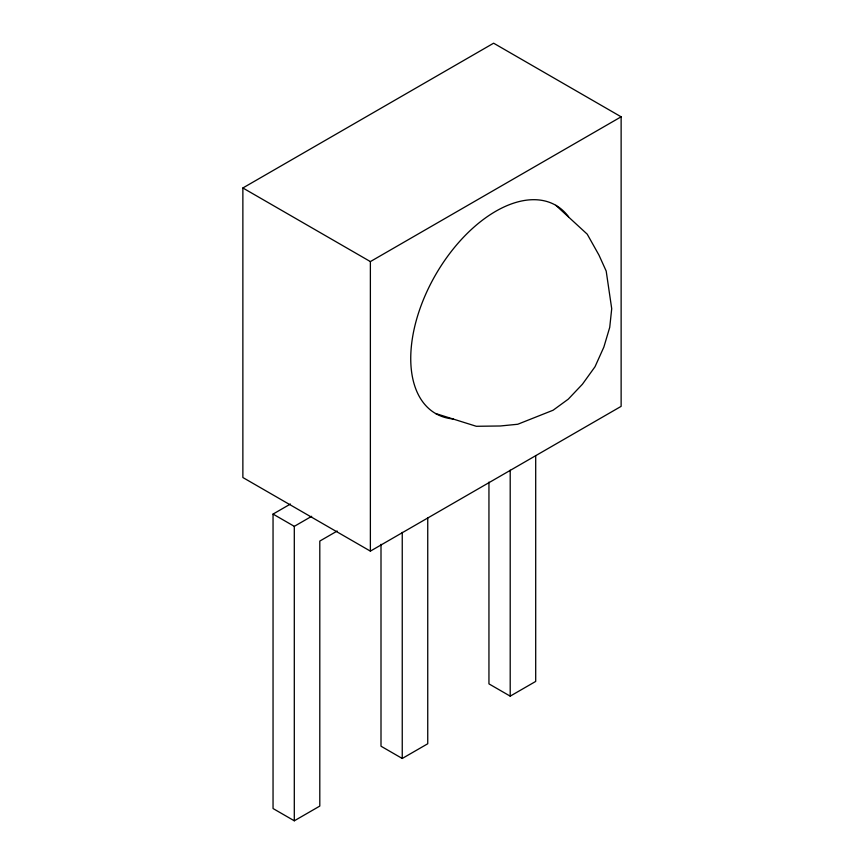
<?xml version="1.0" encoding="UTF-8"?>
<svg xmlns="http://www.w3.org/2000/svg" width="864" height="864" viewBox="0 0 864 864"><rect width="100%" height="100%" fill="white"/><g stroke="black" fill="none" stroke-linecap="round" stroke-linejoin="round"><path stroke-width="1.3" d="M242.87 187.974L493.625 43.2L621.13 116.813L621.13 406.361L370.375 551.124L242.87 477.522L242.87 187.974L370.375 261.587L621.13 116.813M337.187 531.036L319.799 541.069L319.799 806.08L294.3 820.8L273.046 808.531L273.046 514.08L290.434 504.036M273.046 514.08L294.3 526.349L311.688 516.305M381.002 544.309L381.002 746.204L402.246 758.473L427.745 743.753L427.745 517.633M488.948 482.101L488.948 683.878L510.203 696.146L535.702 681.426L535.702 455.544M435.65 413.532L476.312 426.287L500.332 425.984L517.752 424.256L553.1 410.227L568.264 399.168L582.412 384.242L595.015 366.746L603.86 347.08L609.725 327.37L611.712 308.696L606.193 271.069L598.979 255.128L587.228 234.176L555.854 205.33M510.203 470.156L510.203 696.146M402.246 532.354L402.246 758.473M370.375 261.587L370.375 551.124M294.3 526.349L294.3 820.8M453.254 418.975A120.215 69.401 -60 0 1 435.089 275.692A120.215 69.401 -60 0 1 568.566 216.756"/></g></svg>
